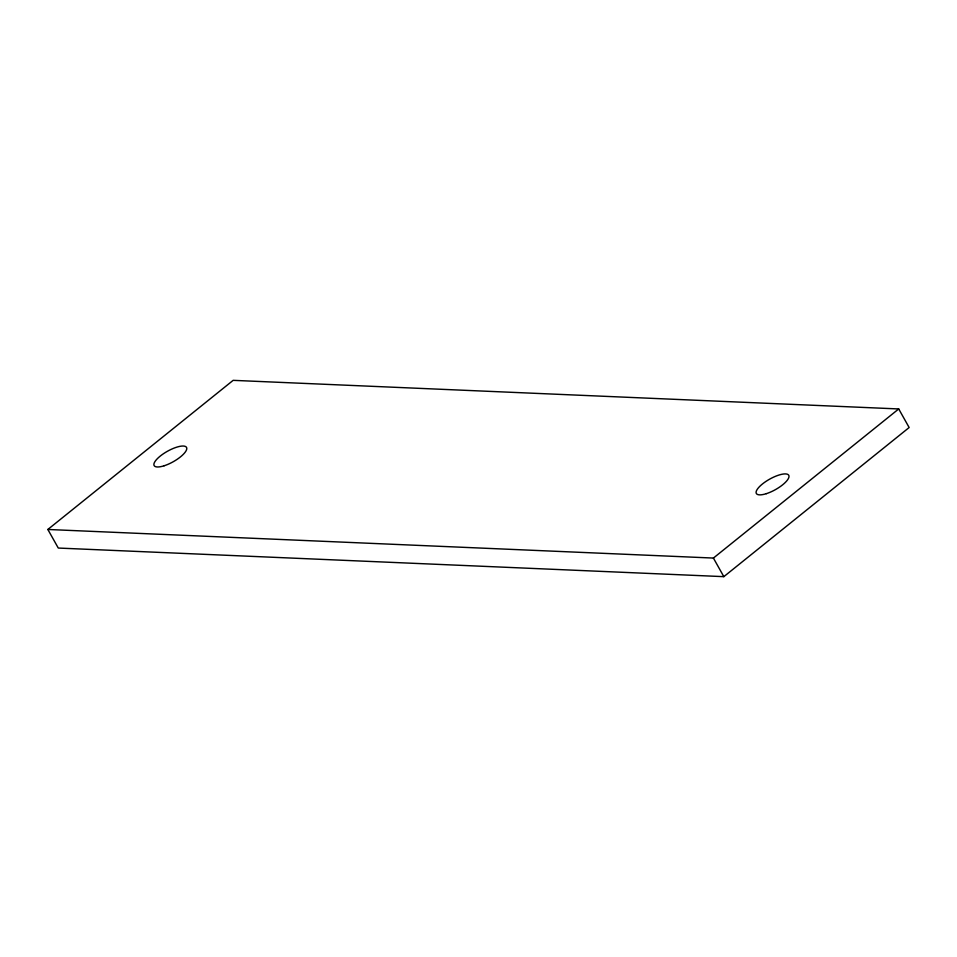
<?xml version="1.0" encoding="UTF-8"?>
<svg xmlns="http://www.w3.org/2000/svg" width="957" height="957" viewBox="0 0 957 957"><rect width="100%" height="100%" fill="white"/><g stroke="black" fill="none" stroke-linecap="round" stroke-linejoin="round"><path stroke-width="1.44" d="M47.85 529.472L233.161 380.348L898.719 408.95L909.15 427.528L723.839 576.652L58.281 548.05L47.85 529.472L713.408 558.063L898.719 408.95M713.408 558.063L723.839 576.652M164.102 465.784A18.566 5.981 -29.3 0 0 186.639 447.649A18.566 5.981 -29.3 0 0 160.262 456.07A18.566 5.981 -29.3 0 0 164.102 465.784M766.33 493.668A18.566 5.981 -29.3 0 0 788.867 475.533A18.566 5.981 -29.3 0 0 762.49 483.943A18.566 5.981 -29.3 0 0 766.33 493.668"/></g></svg>
